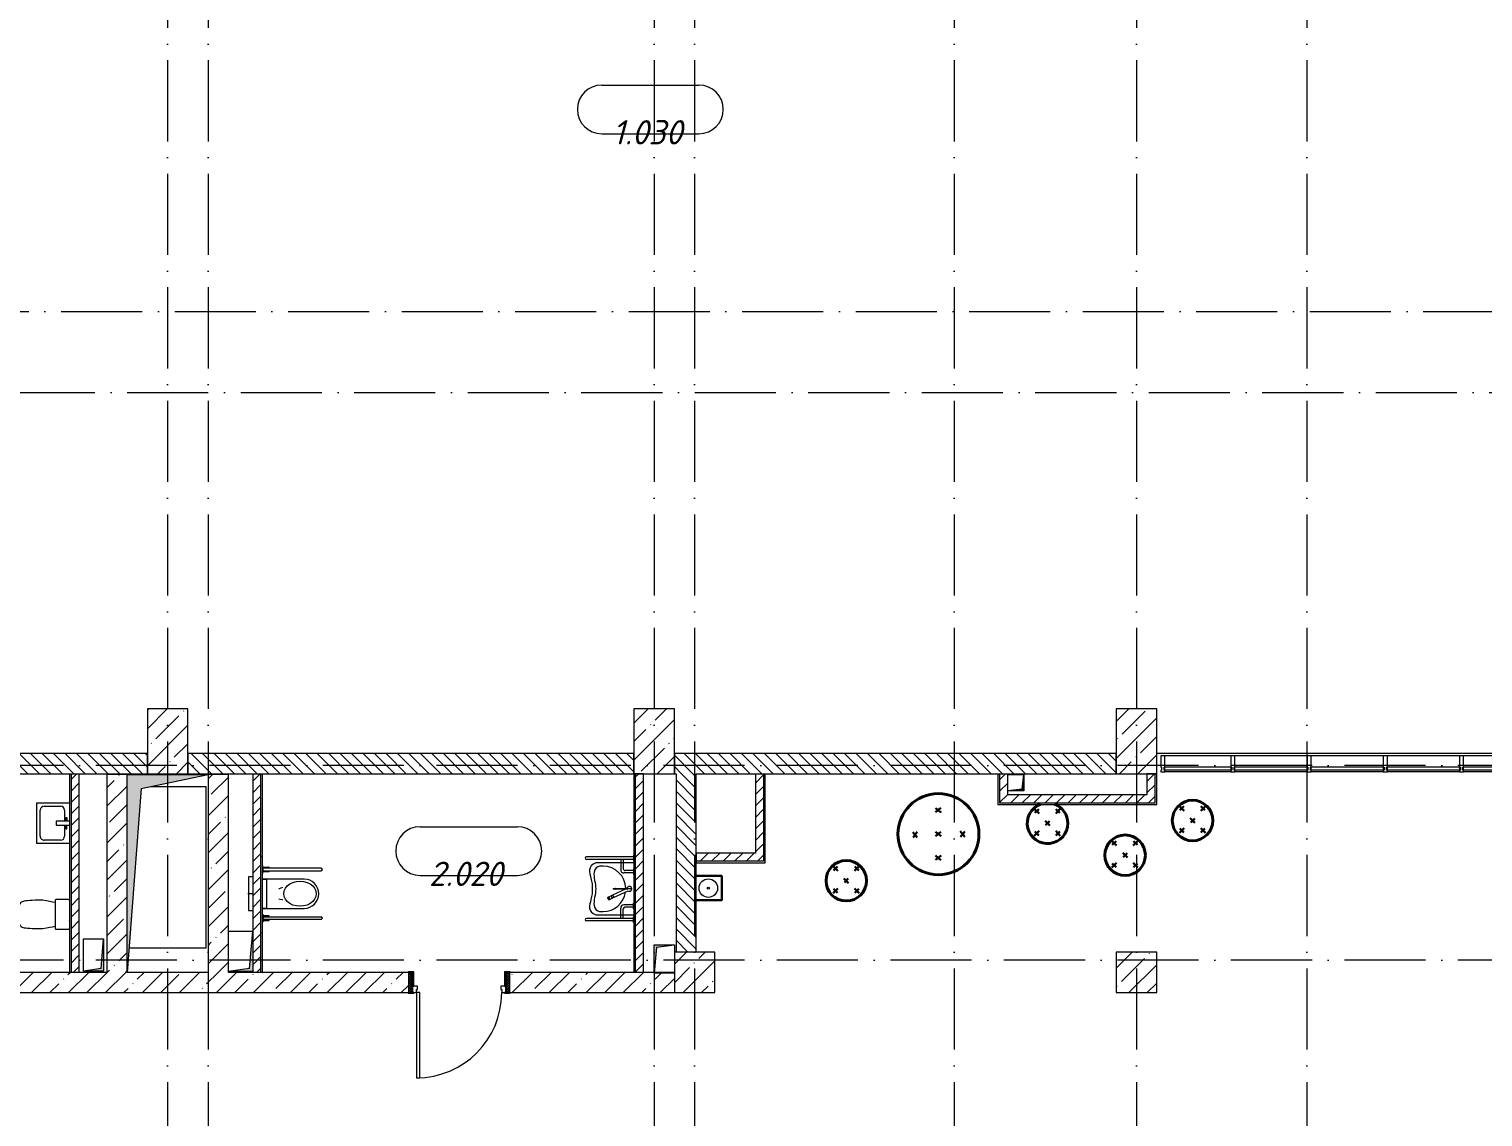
# Model space of a CAD drawing. Header units: millimetres. Extents: x -6467 to 105918, y -7090 to 92481.
# Drawn here: x 55291 to 73224, y 65649 to 79065 of the extents above; entities that cross this region are included whole.
import ezdxf

# ---------------------------------------------------------------- set-up
doc = ezdxf.new("R2010")
doc.units = ezdxf.units.MM
doc.linetypes.add('50_200_ШТРИХ_1Т_ш5_п1_п1_', pattern=[1400, 1000, -200, 0, -200])
for name, color, linetype, lineweight, true_color in [('A-AREA-IDEN-1', 7, 'Continuous', 9, 0xaaaaaa), ('A-GENM-1', 7, 'Continuous', 9, 0xaaaaaa), ('I-WALL-1', 7, 'Continuous', 5, 0x787878), ('M-EQPM-1', 7, 'Continuous', 9, 0xaaaaaa), ('M-EQPM-2', 7, 'Continuous', 9, 0xe2e2e2), ('P-SANR-FIXT-1', 7, 'Continuous', 9, 0xaaaaaa), ('мебель 2 этаж-1', 7, 'Continuous', 40, 0xaaaaaa), ('Оси-3', 7, '50_200_ШТРИХ_1Т_ш5_п1_п1_', 9, 0xaaaaaa), ('ТХ_функционал-2', 7, 'Continuous', 40, 0xaaaaaa), ('ТХ_функционал-4', 7, 'Continuous', 20, 0xaaaaaa), ('ТХ_функционал-9', 7, 'Continuous', 30, 0xaaaaaa)]:
    doc.layers.add(name, color=color, linetype=linetype, lineweight=lineweight, true_color=true_color)
for name, color, linetype, lineweight in [('A-DOOR', 7, 'Continuous', 9), ('A-DOOR-2', 7, 'Continuous', 5), ('A-DOOR-FRAM', 7, 'Continuous', 9), ('A-DOOR-FRAM-2', 7, 'Continuous', 5), ('A-FLOR', 7, 'Continuous', 9), ('A-GLAZ-CWMG', 7, 'Continuous', 9), ('A-GLAZ-CWMG-1', 7, 'Continuous', 20), ('A-WALL', 7, 'Continuous', 5), ('A-WALL-FNSH-1', 7, 'Continuous', 5), ('I-WALL', 7, 'Continuous', 5), ('S-COLS', 7, 'Continuous', 9), ('S-COLS-1', 7, 'Continuous', 5)]:
    doc.layers.add(name, color=color, linetype=linetype, lineweight=lineweight)
doc.styles.add('ISOCPEUR_I', font='isocpeui.ttf', dxfattribs={"height": 300})
pattern_1 = [(135, (0, 0), (-70.71068, -70.71068), [])]
pattern_2 = [(45, (0, 0), (-228.0985, 228.0985), []), (45, (228.1, 0), (-228.0985, 228.0985), [403.225, -80.645, 6.706, -73.939])]
pattern_3 = [(45, (0, 0), (-70.71068, 70.71068), [])]
pattern_4 = [(0, (0, 0), (406.4, 101.6), [6.706, -298.094, 6.706, -298.094, -1625.6]), (0, (0, 0), (406.4, 101.6), [-609.6, 6.706, -602.894, 6.706, -298.094, -711.2]), (0, (0, 0), (406.4, 101.6), [-1524, 6.706, -196.494, 6.706, -501.294]), (120, (152.4, 50.8), (-291.18818, 301.15272), [6.706, -298.094, 6.706, -298.094, -1625.6]), (120, (152.4, 50.8), (-291.18818, 301.15272), [-609.6, 6.706, -602.894, 6.706, -298.094, -711.2]), (120, (152.4, 50.8), (-291.18818, 301.15272), [-1524, 6.706, -196.494, 6.706, -501.294]), (240, (203.2, 254), (-115.21182, -402.75272), [6.706, -298.094, 6.706, -298.094, -1625.6]), (240, (203.2, 254), (-115.21182, -402.75272), [-609.6, 6.706, -602.894, 6.706, -298.094, -711.2]), (240, (203.2, 254), (-115.21182, -402.75272), [-1524, 6.706, -196.494, 6.706, -501.294])]

# ---------------------------------------------------------------- blocks, each defined once
blk = doc.blocks.new('SND_Умывальник МГН_Jika - гибкая подводка_ 640х550х165 PN6_3_ ХВ_ГВ накидная гайка BP DN15_ К-гл_кон_ П DN 50-17949464-АИ_План этажа Радиаторы_2')
at = {"layer": 'P-SANR-FIXT-1'}
for p, q in [((-320, 0), (-320, -468)), ((320, -468), (320, 0)), ((-7, -78), (-5, -82)), ((-5, -223), (-5, -77)), ((0, -25), (0, -73)), ((5, -75), (5, -223)), ((5, -104), (79, -262)), ((108, -249), (24, -68)), ((-5, -229), (-5, -223)), ((5, -223), (-5, -223)), ((-5, -225), (-5, -229)), ((-5, -237), (-5, -229)), ((-5, -229), (5, -229)), ((-5, -255), (-5, -237)), ((-5, -237), (5, -237)), ((-5, -255), (5, -255)), ((5, -223), (5, -229)), ((5, -229), (5, -225)), ((5, -229), (5, -237)), ((5, -237), (5, -255)), ((87, -280), (101, -309)), ((109, -306), (111, -304)), ((130, -295), (116, -266)), ((119, -301), (122, -300)), ((-280, -380), (-280, -425)), ((280, -425), (280, -380))]:
    blk.add_line(p, q, dxfattribs=at)
at = {"layer": 'P-SANR-FIXT-1', "flags": 128}
for points in [[(87, -280), (83, -271), (79, -262)], [(79, -262), (83, -271), (87, -280)], [(104, -316), (103, -314), (101, -309)], [(101, -309), (103, -314), (104, -316)], [(133, -303), (134, -304), (133, -306), (133, -307), (132, -309), (130, -311), (128, -313), (126, -314), (123, -316), (121, -317), (118, -318), (115, -319), (113, -319), (110, -319), (108, -319), (106, -318), (105, -317), (104, -316)], [(104, -316), (104, -315), (104, -313), (104, -311), (106, -309)], [(108, -249), (112, -257), (116, -266)], [(116, -266), (112, -257), (108, -249)], [(130, -295), (132, -300), (133, -303)], [(133, -303), (132, -300), (130, -295)], [(131, -300), (132, -301), (133, -303)]]:
    blk.add_lwpolyline(points, dxfattribs=at)
at = {"layer": 'P-SANR-FIXT-1'}
for centre, radius, start, end in [((0, -380), 280, 91.025, 180), ((0, -55), 30, 0, 180), ((0, -55), 30, 180, 260.3407), ((0, -55), 30, 330, 360), ((0, -380), 280, 0, 81.6741)]:
    blk.add_arc(centre, radius, start, end, dxfattribs=at)
for points, knots in [([(79, -262), (79, -262), (79, -262), (79, -261), (80, -260), (81, -259), (82, -258), (84, -257), (87, -255), (90, -253), (94, -251), (98, -250), (101, -249), (104, -248), (106, -248), (107, -248), (108, -249), (108, -249)], [-1, -1, -1, -1, -0.958333, -0.916667, -0.875, -0.833333, -0.791667, -0.75, -0.666667, -0.555556, -0.444444, -0.333333, -0.222222, -0.166667, -0.111111, -0.055556, 0, 0, 0, 0]), ([(87, -280), (87, -280), (87, -280), (89, -279), (90, -278), (93, -277), (96, -276), (100, -274), (104, -272), (107, -270), (110, -269), (112, -268), (113, -268), (114, -267), (115, -267), (116, -266), (116, -266), (116, -266)], [0, 0, 0, 0, 0.055556, 0.111111, 0.166667, 0.222222, 0.333333, 0.444444, 0.555556, 0.666667, 0.75, 0.791667, 0.833333, 0.875, 0.916667, 0.958333, 1, 1, 1, 1]), ([(101, -309), (101, -309), (101, -309), (102, -308), (104, -308), (106, -306), (109, -305), (113, -303), (117, -302), (119, -300), (121, -300), (123, -299), (125, -298), (127, -297), (128, -296), (129, -296), (130, -295), (130, -295)], [-1, -1, -1, -1, -0.944444, -0.888889, -0.833333, -0.777778, -0.666667, -0.555556, -0.444444, -0.388889, -0.333333, -0.277778, -0.222222, -0.166667, -0.111111, -0.055556, 0, 0, 0, 0]), ([(104, -316), (104, -317), (105, -318), (107, -319), (109, -319), (112, -319), (116, -319), (120, -318), (123, -316), (126, -314), (128, -313), (129, -312), (131, -310), (132, -309), (133, -307), (134, -305), (133, -303), (133, -303)], [0, 0, 0, 0, 0.055556, 0.111111, 0.166667, 0.222222, 0.333333, 0.444444, 0.555556, 0.611111, 0.666667, 0.722222, 0.777778, 0.833333, 0.888889, 0.944444, 1, 1, 1, 1]), ([(106, -308), (106, -309), (105, -310), (104, -312), (104, -313), (104, -314), (104, -315), (104, -316)], [0.7777778, 0.7777778, 0.7777778, 0.7777778, 0.8333333, 0.8888889, 0.9166667, 0.9444444, 1, 1, 1, 1]), ([(108, -249), (108, -249), (108, -250), (108, -250), (107, -251), (107, -251)], [-1, -1, -1, -1, -0.9583333, -0.9166667, -0.8888889, -0.8888889, -0.8888889, -0.8888889]), ([(113, -304), (112, -304), (111, -304), (110, -305), (110, -305)], [0.57836957, 0.57836957, 0.57836957, 0.57836957, 0.61111111, 0.66666667, 0.66666667, 0.66666667, 0.66666667]), ([(121, -300), (121, -300), (120, -300), (118, -301), (118, -301)], [0.33333333, 0.33333333, 0.33333333, 0.33333333, 0.38888889, 0.42211174, 0.42211174, 0.42211174, 0.42211174]), ([(133, -303), (133, -302), (132, -301), (131, -300), (130, -300)], [0, 0, 0, 0, 0.05555556, 0.097424, 0.097424, 0.097424, 0.097424]), ([(-320, -468), (-281, -575), (-131, -524), (-41, -509), (0, -513)], [0, 0, 0, 0, 0.3972744, 0.715552, 0.715552, 0.715552, 0.715552]), ([(-280, -425), (-273, -451), (-229, -523), (-62, -470), (0, -470)], [-0.6664917, -0.6664917, -0.6664917, -0.6664917, -0.3523534, 0, 0, 0, 0]), ([(0, -470), (62, -470), (229, -523), (273, -451), (280, -425)], [-0.6664917, -0.6664917, -0.6664917, -0.6664917, -0.3141383, 0, 0, 0, 0]), ([(0, -513), (41, -509), (131, -524), (281, -575), (320, -468)], [0, 0, 0, 0, 0.3182776, 0.715552, 0.715552, 0.715552, 0.715552])]:
    blk.add_open_spline(points, degree=3, knots=knots, dxfattribs=at)
blk = doc.blocks.new('SND_Унитаз_Jika_Olymp_с_инсталяцией - Унитаз_ выпуск прямой_ установка на пол_693х360х360_ PN30_12_ ХВ резьба HP DN15_ К гл_ кон П DN100-17949462-АИ_План этажа Радиаторы_2')
at = {"layer": 'P-SANR-FIXT-1'}
for p, q in [((0, -54), (0, 6)), ((-208, 0), (-208, -54)), ((208, 0), (-208, 0)), ((-180, -174), (-180, -687)), ((-180, -224), (-180, -174)), ((180, -687), (180, -174)), ((180, -174), (180, -224)), ((208, -54), (208, 0)), ((180, -224), (-180, -224))]:
    blk.add_line(p, q, dxfattribs=at)
at = {"layer": 'P-SANR-FIXT-1', "flags": 128}
for points in [[(0, -837), (-34, -831), (-67, -817), (-97, -793), (-121, -761), (-140, -723), (-151, -681), (-155, -637), (-151, -592), (-140, -550), (-121, -512), (-97, -480), (-67, -456), (-34, -442), (0, -437)], [(-62, -376), (-72, -412), (-75, -420)], [(0, -437), (34, -442), (67, -456), (97, -480), (121, -512), (140, -550), (151, -592), (155, -637), (151, -681), (140, -723), (121, -761), (97, -793), (67, -817), (34, -831), (0, -837)], [(75, -420), (62, -379), (62, -376)]]:
    blk.add_lwpolyline(points, dxfattribs=at)
at = {"layer": 'P-SANR-FIXT-1'}
blk.add_arc((0, -687), 180, 180, 360, dxfattribs=at)
blk = doc.blocks.new('132_МГН_Поручень для унитаза_тип откидной - ПР 1Р-17949463-АИ_План этажа Радиаторы_2')
at = {"layer": 'A-GENM-1'}
for p, q in [((-50, -3), (-50, 0)), ((50, 0), (50, -3)), ((50, -3), (-50, -3)), ((-17, -3), (-28, -3)), ((-28, -3), (-28, -78)), ((-23, -83), (-17, -83)), ((-17, -83), (-17, -3)), ((-17, -9), (-17, -4)), ((-16, -9), (-17, -9)), ((-16, -722), (-16, -9)), ((16, -9), (-16, -9)), ((16, -9), (16, -722)), ((16, -9), (17, -9)), ((28, -3), (17, -3)), ((17, -3), (17, -83)), ((17, -9), (17, -4)), ((17, -83), (23, -83)), ((28, -78), (28, -3))]:
    blk.add_line(p, q, dxfattribs=at)
for centre, radius, start, end in [((-23, -78), 5, 180, 270), ((-15, -4), 1.24, 90, 180), ((15, -4), 1.24, 0, 90), ((23, -78), 5, 270, 360), ((0, -722), 16, 180, 270), ((0, -722), 16, 270, 360)]:
    blk.add_arc(centre, radius, start, end, dxfattribs=at)
blk = doc.blocks.new('132_МГН_Поручень для унитаза_тип откидной - ПР 1Р-V22-АИ_План этажа Радиаторы_2')
at = {"layer": 'A-GENM-1'}
for p, q in [((-16, 722), (-16, 9)), ((16, 9), (16, 722)), ((-50, 3), (-50, 0)), ((50, 3), (-50, 3)), ((-28, 3), (-28, 78)), ((-17, 3), (-28, 3)), ((-23, 83), (-17, 83)), ((-17, 83), (-17, 3)), ((-17, 9), (-17, 4)), ((-16, 9), (-17, 9)), ((16, 9), (-16, 9)), ((16, 9), (17, 9)), ((17, 83), (23, 83)), ((17, 3), (17, 83)), ((17, 9), (17, 4)), ((28, 3), (17, 3)), ((28, 78), (28, 3)), ((50, 0), (50, 3))]:
    blk.add_line(p, q, dxfattribs=at)
for centre, radius, start, end in [((0, 722), 16, 90, 180), ((0, 722), 16, 0, 90), ((-23, 78), 5, 90, 180), ((-15, 4), 1.24, 180, 270), ((15, 4), 1.24, 270, 360), ((23, 78), 5, 0, 90)]:
    blk.add_arc(centre, radius, start, end, dxfattribs=at)
blk = doc.blocks.new('АИ_2D_Поручень МГН - АИ_2D_Поручень МГН-17910365-АИ_План этажа Радиаторы_2')
at = {"layer": 'P-SANR-FIXT-1'}
for p, q in [((-415, 0), (-415, -5)), ((-345, -5), (-345, 0)), ((-247, 0), (-247, -5)), ((-177, -5), (-177, 0)), ((177, -5), (177, 0)), ((247, 0), (247, -5)), ((345, -5), (345, 0)), ((415, 0), (415, -5)), ((-415, -5), (-345, -5)), ((-395, -5), (-395, -584)), ((-364, -5), (-364, -584)), ((-364, -130), (-247, -130)), ((-364, -162), (-236, -162)), ((-247, -5), (-177, -5)), ((-227, -5), (-227, -110)), ((-196, -5), (-196, -122)), ((247, -5), (177, -5)), ((196, -5), (196, -122)), ((227, -5), (227, -110)), ((364, -162), (236, -162)), ((364, -130), (247, -130)), ((415, -5), (345, -5)), ((364, -5), (364, -584)), ((395, -5), (395, -584))]:
    blk.add_line(p, q, dxfattribs=at)
for centre, radius, start, end in [((-247, -110), 20, 270, 0), ((-236, -122), 40, 270, 0), ((236, -122), 40, 180, 270), ((247, -110), 20, 180, 270), ((-380, -584), 15.8, 180, 360), ((380, -584), 15.8, 180, 360)]:
    blk.add_arc(centre, radius, start, end, dxfattribs=at)
blk = doc.blocks.new('Канал вертикальный прямоугольный - Шахта - значок проема-25054684-АИ_План этажа Радиаторы_2')
at = {"layer": 'M-EQPM-2'}
blk.add_hatch(color=256, dxfattribs=at).paths.add_polyline_path([(-500, -1220), (-328, 1048), (500, 1220), (-500, 1220)])
at = {"layer": 'M-EQPM-1'}
for p, q in [((-500, -1220), (-500, 1220)), ((-500, 1220), (500, 1220)), ((-328, 1048), (500, 1220)), ((500, 1220), (500, -1220)), ((-328, 1048), (-500, -1220)), ((500, -1220), (-500, -1220))]:
    blk.add_line(p, q, dxfattribs=at)
blk = doc.blocks.new('BSC_Колонна _Прямоугольная - 500х500-V294-АИ_План этажа Радиаторы_2')
at = {"layer": 'S-COLS-1'}
h = blk.add_hatch(dxfattribs=at)
h.set_pattern_fill('FP_190', color=256, style=0, pattern_type=2)
h.set_pattern_definition([(45, (-63500, -67431.04), (-228.0985, 228.0985), []), (45, (-63271.9, -67431.04), (-228.0985, 228.0985), [403.225, -80.645, 6.706, -73.939])])
h.paths.add_polyline_path([(-250, -250), (250, -250), (250, 250), (-250, 250), (-250, -166)])
for p, q in [((250, 250), (-250, 250)), ((-250, 250), (-250, -250)), ((250, -250), (250, 250)), ((-250, -250), (250, -250))]:
    blk.add_line(p, q, dxfattribs=at)
blk = doc.blocks.new('Канал вертикальный прямоугольный - Шахта - значок проема-24087354-АИ_План этажа Радиаторы_2')
at = {"layer": 'M-EQPM-2'}
blk.add_hatch(color=256, dxfattribs=at).paths.add_polyline_path([(-100, 100), (-100, -100), (-80, 80), (100, 100)])
at = {"layer": 'M-EQPM-1'}
for p, q in [((-100, -100), (-100, 100)), ((-100, 100), (100, 100)), ((-80, 80), (-100, -100)), ((-80, 80), (100, 100)), ((100, 100), (100, -100)), ((100, -100), (-100, -100))]:
    blk.add_line(p, q, dxfattribs=at)
blk = doc.blocks.new('Прямоугольный импост - Импост структурный с накладкой - 180мм-23210170-АИ_План этажа Радиаторы_2')
at = {"layer": 'A-GLAZ-CWMG'}
for p, q in [((71055, 70103), (70165, 70103)), ((70165, 69923), (70165, 69963)), ((71055, 69963), (70165, 69963)), ((71055, 69963), (71055, 69923)), ((71055, 69923), (70165, 69923)), ((71055, 69906), (70165, 69906))]:
    blk.add_line(p, q, dxfattribs=at)
blk = doc.blocks.new('Прямоугольный импост - Импост структурный с накладкой - 180мм-23210067-АИ_План этажа Радиаторы_2')
at = {"layer": 'A-GLAZ-CWMG-1'}
for p, q in [((-25, 0), (-25, 17)), ((-25, 17), (25, 17)), ((-15, 0), (-25, 0)), ((-15, -40), (-15, 0)), ((25, 0), (15, 0)), ((15, 0), (15, -40)), ((25, 17), (25, 0)), ((-25, -180), (-25, -40)), ((-25, -40), (-15, -40)), ((15, -40), (25, -40)), ((25, -40), (25, -180)), ((25, -180), (-25, -180))]:
    blk.add_line(p, q, dxfattribs=at)
blk = doc.blocks.new('Прямоугольный импост - Импост структурный с накладкой - 180мм-26317004-АИ_План этажа Радиаторы_2')
at = {"layer": 'A-GLAZ-CWMG'}
for p, q in [((73800, 70103), (72985, 70103)), ((72985, 69923), (72985, 69963)), ((73800, 69963), (72985, 69963)), ((73800, 69963), (73800, 69923)), ((73800, 69923), (72985, 69923)), ((73800, 69906), (72985, 69906))]:
    blk.add_line(p, q, dxfattribs=at)
blk = doc.blocks.new('110_Дверь_СКБ_1_адиаторы_26')
at = {"layer": 'A-DOOR-2'}
h = blk.add_hatch(dxfattribs=at)
h.set_pattern_fill('FP_122', color=256, style=0, pattern_type=2)
h.set_pattern_definition([(135, (1701.41, 189.685), (-14.14214, -14.14214), []), (225, (1701.41, 189.685), (14.14214, -14.14214), [])])
h.paths.add_polyline_path([(637.5, 125), (587.5, 125), (587.5, -125), (637.5, -125), (637.5, 40.7)])
at = {"layer": 'A-DOOR-FRAM-2'}
h = blk.add_hatch(dxfattribs=at)
h.set_pattern_fill('FP_123', color=256, style=0, pattern_type=2)
h.set_pattern_definition([(45, (-421.384, 189.685), (-14.1421, 14.1421), []), (135, (-421.384, 189.685), (-14.1421, -14.1421), [])])
h.paths.add_polyline_path([(-562.5, 125), (-612.5, 125), (-612.5, -125), (-562.5, -125), (-562.5, 40.7)])
at = {"layer": 'A-DOOR'}
for p, q in [((537.5, 1175), (497.5, 1175)), ((497.5, 1175), (497.5, 125)), ((537.5, 125), (537.5, 1175)), ((497.5, 125), (537.5, 125))]:
    blk.add_line(p, q, dxfattribs=at)
at = {"layer": 'A-DOOR-2'}
blk.add_arc((537.5, 125), 1050, 90, 180, dxfattribs=at)
at = {"layer": 'A-DOOR-FRAM'}
for p, q in [((-547.5, 133), (-617.5, 133)), ((-617.5, 133), (-617.5, 125)), ((-617.5, 125), (-547.5, 125)), ((-562.5, 125), (-612.5, 125)), ((-612.5, 125), (-612.5, -125)), ((-512.5, 125), (-562.5, 125)), ((-562.5, 125), (-562.5, 45)), ((-562.5, -125), (-562.5, 125)), ((-547.5, 125), (-562.5, 125)), ((-562.5, 125), (-562.5, 124)), ((-562.5, 124), (-547.5, 124)), ((-562.5, 45), (-502.5, 45)), ((-547.5, 45), (-562.5, 45)), ((-562.5, 45), (-562.5, -125)), ((-547.5, 125), (-547.5, 133)), ((-547.5, 124), (-547.5, 125)), ((-547.5, -125), (-547.5, 45)), ((-512.5, 85), (-512.5, 125)), ((-502.5, 85), (-512.5, 85)), ((-502.5, 45), (-502.5, 85)), ((537.5, 85), (527.5, 85)), ((527.5, 85), (527.5, 45)), ((527.5, 45), (587.5, 45)), ((537.5, 125), (537.5, 85)), ((587.5, 125), (537.5, 125)), ((642.5, 133), (572.5, 133)), ((572.5, 133), (572.5, 125)), ((587.5, 125), (572.5, 125)), ((572.5, 125), (572.5, 124)), ((572.5, 125), (642.5, 125)), ((572.5, 124), (587.5, 124)), ((587.5, 45), (572.5, 45)), ((572.5, 45), (572.5, -125)), ((587.5, 45), (587.5, 125)), ((637.5, 125), (587.5, 125)), ((587.5, 125), (587.5, -125)), ((587.5, 124), (587.5, 125)), ((587.5, -125), (587.5, 45)), ((637.5, -125), (637.5, 125)), ((642.5, 125), (642.5, 133)), ((-547.5, -125), (-617.5, -125)), ((-617.5, -125), (-617.5, -133)), ((-617.5, -133), (-547.5, -133)), ((-612.5, -125), (-562.5, -125)), ((-562.5, -125), (-547.5, -125)), ((-547.5, -133), (-547.5, -125)), ((572.5, -125), (587.5, -125)), ((642.5, -125), (572.5, -125)), ((572.5, -125), (572.5, -133)), ((572.5, -133), (642.5, -133)), ((587.5, -125), (637.5, -125)), ((642.5, -133), (642.5, -125))]:
    blk.add_line(p, q, dxfattribs=at)
blk = doc.blocks.new('Канал вертикальный прямоугольный - Шахта - значок проема-24087344-АИ_План этажа Радиаторы_2')
at = {"layer": 'M-EQPM-2'}
blk.add_hatch(color=256, dxfattribs=at).paths.add_polyline_path([(-150, -250), (-110, 210), (150, 250), (-150, 250), (-150, 245)])
at = {"layer": 'M-EQPM-1'}
for p, q in [((-150, -250), (-150, 250)), ((-150, 250), (150, 250)), ((-110, 210), (-150, -250)), ((-110, 210), (150, 250)), ((150, 250), (150, -250)), ((150, -250), (-150, -250))]:
    blk.add_line(p, q, dxfattribs=at)
blk = doc.blocks.new('Канал вертикальный прямоугольный - Шахта - значок проема-24087384-АИ_План этажа Радиаторы_2')
at = {"layer": 'M-EQPM-2'}
blk.add_hatch(color=256, dxfattribs=at).paths.add_polyline_path([(-125, -175), (-95, 145), (125, 175), (-125, 175)])
at = {"layer": 'M-EQPM-1'}
for p, q in [((-125, -175), (-125, 175)), ((-125, 175), (125, 175)), ((-95, 145), (-125, -175)), ((-95, 145), (125, 175)), ((125, 175), (125, -175)), ((125, -175), (-125, -175))]:
    blk.add_line(p, q, dxfattribs=at)
blk = doc.blocks.new('Канал вертикальный прямоугольный - Шахта - значок проема-24087386-АИ_План этажа Радиаторы_2')
at = {"layer": 'M-EQPM-2'}
blk.add_hatch(color=256, dxfattribs=at).paths.add_polyline_path([(105, 200), (-125, 200), (-125, -200), (-93, 167), (125, 200)])
at = {"layer": 'M-EQPM-1'}
for p, q in [((-125, -200), (-125, 200)), ((-125, 200), (125, 200)), ((-93, 167), (125, 200)), ((125, 200), (125, -200)), ((-93, 167), (-125, -200)), ((125, -200), (-125, -200))]:
    blk.add_line(p, q, dxfattribs=at)
blk = doc.blocks.new('SND_2D_Раковина1 - 400х300-V23-АИ_План этажа Радиаторы_2')
at = {"layer": 'P-SANR-FIXT-1'}
for p, q in [((-250, -220), (-250, 180)), ((-25, 180), (-25, 15)), ((25, 15), (25, 180)), ((250, 180), (250, -220)), ((-210, -130), (-210, 70)), ((-160, 120), (-25, 120)), ((-70, 150), (-25, 150)), ((-70, 135), (-70, 150)), ((-25, 135), (-70, 135)), ((-25, 15), (25, 15)), ((70, 150), (25, 150)), ((25, 135), (70, 135)), ((25, 120), (160, 120)), ((70, 135), (70, 150)), ((210, 70), (210, -130)), ((250, -220), (-250, -220)), ((160, -180), (-160, -180))]:
    blk.add_line(p, q, dxfattribs=at)
for centre, start, end in [((-160, 70), 90, 180), ((160, 70), 0, 90), ((-160, -130), 180, 270), ((160, -130), 270, 0)]:
    blk.add_arc(centre, 50, start, end, dxfattribs=at)
blk = doc.blocks.new('SND_Унитаз_Santek_HEO - Santek HEO_ 365х635х785_ выпуск-прямой_ PN4_5_ Х-резьба НР DN15_ К-гл_кон_ П DN100-V352-АИ_План этажа Радиаторы_2')
at = {"layer": 'P-SANR-FIXT-1'}
for p, q in [((-183, -10), (-183, -166)), ((-173, -176), (172, -176)), ((182, -166), (182, -10)), ((-175, -326), (-175, -423)), ((175, -423), (175, -326))]:
    blk.add_line(p, q, dxfattribs=at)
for centre, start, end in [((-173, -10), 90, 180), ((-173, -10), 105.4373, 180), ((-173, -166), 180, 270), ((-173, -166), 180, 210), ((-173, -166), 240, 254.5627), ((172, -10), 360, 90), ((172, -10), 45, 90), ((172, -166), 270, 360), ((172, -166), 270, 315), ((172, -10), 360, 30), ((172, -166), 330, 360)]:
    blk.add_arc(centre, 10, start, end, dxfattribs=at)
for points in [[(-145, -175), (-154, -215), (-163, -264), (-175, -326)], [(175, -326), (163, -264), (154, -215), (145, -175)]]:
    blk.add_open_spline(points, degree=3, dxfattribs=at)
for points, knots in [([(-175, -423), (-169, -526), (-168, -610), (-96, -631), (0, -635)], [0, 0, 0, 0, 0.2757876, 0.5440111, 0.5440111, 0.5440111, 0.5440111]), ([(0, -635), (96, -631), (168, -610), (169, -526), (175, -423)], [0, 0, 0, 0, 0.2682234, 0.5440111, 0.5440111, 0.5440111, 0.5440111])]:
    blk.add_open_spline(points, degree=3, knots=knots, dxfattribs=at)
blk = doc.blocks.new('BSC_Колонна _Прямоугольная - 500х500-V365-АИ_План этажа Радиаторы_2')
at = {"layer": 'S-COLS-1'}
h = blk.add_hatch(dxfattribs=at)
h.set_pattern_fill('FP_251', color=256, style=0, pattern_type=2)
h.set_pattern_definition([(45, (-68950, -67430.7), (-228.0985, 228.0985), []), (45, (-68721.9, -67430.7), (-228.0985, 228.0985), [403.225, -80.645, 6.706, -73.939])])
h.paths.add_polyline_path([(-250, -250), (250, -250), (250, 250), (-250, 250)])
for p, q in [((250, 250), (-250, 250)), ((-250, 250), (-250, -250)), ((250, -250), (250, 250)), ((-250, -250), (250, -250))]:
    blk.add_line(p, q, dxfattribs=at)
blk = doc.blocks.new('мебель 2 этаж-28800768-АИ_План этажа Радиаторы_2')
at = {"layer": 'ТХ_функционал-2'}
for centre, radius in [((68770, 70851), 500), ((71905, 71019), 250), ((71073, 70591), 250), ((67634, 70277), 250)]:
    blk.add_circle(centre, radius, dxfattribs=at)
for start, end in [(110.6354, 0), (0, 69.8243)]:
    blk.add_arc((70116, 70985), 250, start, end, dxfattribs=at)
at = {"layer": 'ТХ_функционал-4'}
for radius in [114, 12]:
    blk.add_circle((65932, 70185), radius, dxfattribs=at)
at = {"layer": 'ТХ_функционал-9'}
for p, q in [((71800, 71140), (71742, 71198)), ((71796, 71194), (71747, 71146)), ((72006, 71140), (72063, 71198)), ((72009, 71194), (72058, 71146)), ((68736, 71121), (68800, 71175)), ((68736, 71172), (68804, 71119)), ((70011, 71106), (69953, 71164)), ((70007, 71160), (69958, 71112)), ((70217, 71106), (70274, 71164)), ((70220, 71160), (70269, 71112)), ((71934, 70990), (71876, 71048)), ((71931, 71044), (71882, 70996)), ((68508, 70811), (68453, 70874)), ((68457, 70810), (68508, 70878)), ((68736, 70827), (68800, 70881)), ((68736, 70878), (68804, 70825)), ((69094, 70819), (69040, 70886)), ((69043, 70819), (69096, 70883)), ((70011, 70890), (69953, 70832)), ((70007, 70836), (69958, 70885)), ((70145, 70956), (70087, 71014)), ((70142, 71010), (70093, 70962)), ((70217, 70890), (70274, 70832)), ((70220, 70836), (70269, 70885)), ((71800, 70924), (71742, 70866)), ((71796, 70870), (71747, 70919)), ((72006, 70924), (72063, 70866)), ((72009, 70870), (72058, 70919)), ((70968, 70712), (70910, 70770)), ((70964, 70766), (70915, 70718)), ((71174, 70712), (71231, 70770)), ((71177, 70766), (71226, 70718)), ((68736, 70535), (68804, 70587)), ((68736, 70586), (68800, 70531)), ((70968, 70496), (70910, 70438)), ((70964, 70442), (70915, 70491)), ((71102, 70562), (71044, 70620)), ((71099, 70616), (71050, 70568)), ((71174, 70496), (71231, 70438)), ((71177, 70442), (71226, 70491)), ((67528, 70398), (67471, 70456)), ((67525, 70452), (67476, 70404)), ((67663, 70248), (67605, 70306)), ((67659, 70302), (67611, 70254)), ((67734, 70398), (67792, 70456)), ((67738, 70452), (67787, 70404)), ((67528, 70182), (67471, 70124)), ((67525, 70128), (67476, 70177)), ((67734, 70182), (67792, 70124)), ((67738, 70128), (67787, 70177))]:
    blk.add_line(p, q, dxfattribs=at)
at = {"layer": 'ТХ_функционал-9', "flags": 128}
blk.add_lwpolyline([(65784, 70335), (66097, 70335), (66097, 70035), (65784, 70035)], dxfattribs=at)
blk = doc.blocks.new('AAR_СКБ_Марка_помещения_1_5 ммп - Номер-27962133-АИ_План этажа Радиаторы_2')
at = {"layer": 'A-AREA-IDEN-1'}
for p, q in [((-2.987, 3), (3.013, 3)), ((-2.987, 0), (3.013, 0))]:
    blk.add_line(p, q, dxfattribs=at)
for centre, start, end in [((-2.987, 1.5), 90, 270), ((3.013, 1.5), 270, 90)]:
    blk.add_arc(centre, 1.5, start, end, dxfattribs=at)

msp = doc.modelspace()

# ---------------------------------------------------------------- hatches: boundary and pattern name
at = {"layer": 'A-WALL'}
h = msp.add_hatch(dxfattribs=at)
h.set_pattern_fill('FP_1', color=256, style=0, pattern_type=2)
h.set_pattern_definition(pattern_2)
h.paths.add_polyline_path([(56500, 67431), (56500, 69871), (56250, 69871), (56250, 67431)])
h = msp.add_hatch(dxfattribs=at)
h.set_pattern_fill('FP_1', color=256, style=0, pattern_type=2)
h.set_pattern_definition(pattern_2)
h.paths.add_polyline_path([(57641, 67431), (57750, 67431), (57750, 69871), (57500, 69871), (57500, 67431)])
h = msp.add_hatch(dxfattribs=at)
h.set_pattern_fill('FP_1', color=256, style=0, pattern_type=2)
h.set_pattern_definition(pattern_2)
h.paths.add_polyline_path([(57750, 67181), (57750, 67431), (54428, 67431), (54428, 67181), (55980, 67181)])
h.paths.add_polyline_path([(53273, 67181), (53278, 67181), (53278, 67431), (52520, 67431), (52520, 67181), (52658, 67181)])
h.paths.add_polyline_path([(51370, 67181), (51370, 67431), (50200, 67431), (50200, 67181), (51365, 67181)])
h = msp.add_hatch(dxfattribs=at)
h.set_pattern_fill('FP_1', color=256, style=0, pattern_type=2)
h.set_pattern_definition(pattern_2)
h.paths.add_polyline_path([(62624, 67181), (63250, 67181), (63250, 67431), (63001, 67431), (63000, 67431), (61220, 67431), (61220, 67181), (61225, 67181)])
h.paths.add_polyline_path([(59302, 67181), (59970, 67181), (59970, 67431), (57750, 67431), (57750, 67181)])
at = {"layer": 'I-WALL'}
h = msp.add_hatch(dxfattribs=at)
h.set_pattern_fill('FP_2', color=256, style=0, pattern_type=2)
h.set_pattern_definition(pattern_1)
h.paths.add_polyline_path([(67362, 69881), (68700, 69881), (68700, 70131), (63250, 70131), (63250, 69881), (67262, 69881)])
h.paths.add_polyline_path([(60963, 69881), (62750, 69881), (62750, 70131), (57250, 70131), (57250, 69881), (59302, 69881)])
h.paths.add_polyline_path([(55788, 69881), (56750, 69881), (56750, 70131), (51000, 70131), (51000, 69881), (54319, 69881)])
h = msp.add_hatch(dxfattribs=at)
h.set_pattern_fill('FP_4', color=256, style=0, pattern_type=2)
h.set_pattern_definition(pattern_3)
h.paths.add_polyline_path([(55908, 67431), (55908, 69881), (55808, 69881), (55808, 67431)])
h = msp.add_hatch(dxfattribs=at)
h.set_pattern_fill('FP_4', color=256, style=0, pattern_type=2)
h.set_pattern_definition(pattern_3)
h.paths.add_polyline_path([(58150, 67431), (58150, 69881), (58050, 69881), (58050, 67431)])
h = msp.add_hatch(dxfattribs=at)
h.set_pattern_fill('FP_4', color=256, style=0, pattern_type=2)
h.set_pattern_definition(pattern_3)
h.paths.add_polyline_path([(62770, 67431), (62870, 67431), (62870, 69881), (62770, 69881), (62770, 67969)])
h = msp.add_hatch(dxfattribs=at)
h.set_pattern_fill('FP_2', color=256, style=0, pattern_type=2)
h.set_pattern_definition(pattern_1)
h.paths.add_polyline_path([(63271, 67681), (63521, 67681), (63521, 69881), (63271, 69881), (63271, 67969)])
h = msp.add_hatch(dxfattribs=at)
h.set_pattern_fill('FP_4', color=256, style=0, pattern_type=2)
h.set_pattern_definition(pattern_3)
h.paths.add_polyline_path([(64285, 68801), (64351, 68801), (64351, 69881), (64251, 69881), (64251, 68801)])
h = msp.add_hatch(dxfattribs=at)
h.set_pattern_fill('FP_4', color=256, style=0, pattern_type=2)
h.set_pattern_definition(pattern_3)
h.paths.add_polyline_path([(67362, 69621), (67362, 69881), (67262, 69881), (67262, 69621)])
h = msp.add_hatch(dxfattribs=at)
h.set_pattern_fill('FP_4', color=256, style=0, pattern_type=2)
h.set_pattern_definition(pattern_3)
h.paths.add_polyline_path([(69180, 69521), (69180, 69881), (69080, 69881), (69080, 69521)])
h = msp.add_hatch(dxfattribs=at)
h.set_pattern_fill('FP_4', color=256, style=0, pattern_type=2)
h.set_pattern_definition(pattern_3)
h.paths.add_polyline_path([(69080, 69521), (69080, 69621), (67262, 69621), (67262, 69521)])
h = msp.add_hatch(dxfattribs=at)
h.set_pattern_fill('FP_4', color=256, style=0, pattern_type=2)
h.set_pattern_definition(pattern_3)
h.paths.add_polyline_path([(64251, 68801), (64251, 68901), (63521, 68901), (63521, 68801)])
at = {"layer": 'I-WALL-1'}
h = msp.add_hatch(dxfattribs=at)
h.set_pattern_fill('FP_3', color=256, style=0, pattern_type=2)
h.set_pattern_definition(pattern_4)
h.paths.add_polyline_path([(55788, 67431), (55808, 67431), (55808, 69881), (55788, 69881), (55788, 67969)])
h = msp.add_hatch(dxfattribs=at)
h.set_pattern_fill('FP_3', color=256, style=0, pattern_type=2)
h.set_pattern_definition(pattern_4)
h.paths.add_polyline_path([(58170, 67431), (58170, 69881), (58150, 69881), (58150, 67431)])
h = msp.add_hatch(dxfattribs=at)
h.set_pattern_fill('FP_3', color=256, style=0, pattern_type=2)
h.set_pattern_definition(pattern_4)
h.paths.add_polyline_path([(62750, 67431), (62770, 67431), (62770, 69881), (62750, 69881), (62750, 67969)])
h = msp.add_hatch(dxfattribs=at)
h.set_pattern_fill('FP_3', color=256, style=0, pattern_type=2)
h.set_pattern_definition(pattern_4)
h.paths.add_polyline_path([(64371, 68781), (64371, 69881), (64351, 69881), (64351, 68781)])
h = msp.add_hatch(dxfattribs=at)
h.set_pattern_fill('FP_3', color=256, style=0, pattern_type=2)
h.set_pattern_definition(pattern_4)
h.paths.add_polyline_path([(67262, 69521), (67262, 69881), (67242, 69881), (67242, 69521)])
h = msp.add_hatch(dxfattribs=at)
h.set_pattern_fill('FP_3', color=256, style=0, pattern_type=2)
h.set_pattern_definition(pattern_4)
h.paths.add_polyline_path([(69200, 69501), (69200, 69881), (69180, 69881), (69180, 69501)])
h = msp.add_hatch(dxfattribs=at)
h.set_pattern_fill('FP_3', color=256, style=0, pattern_type=2)
h.set_pattern_definition(pattern_4)
h.paths.add_polyline_path([(67242, 69501), (69180, 69501), (69180, 69521), (67242, 69521)])
h = msp.add_hatch(dxfattribs=at)
h.set_pattern_fill('FP_3', color=256, style=0, pattern_type=2)
h.set_pattern_definition(pattern_4)
h.paths.add_polyline_path([(64351, 68781), (64351, 68801), (63521, 68801), (63521, 68781), (64285, 68781)])
at = {"layer": 'S-COLS-1'}
h = msp.add_hatch(dxfattribs=at)
h.set_pattern_fill('FP_1', color=256, style=0, pattern_type=2)
h.set_pattern_definition(pattern_2)
h.paths.add_polyline_path([(56750, 69881), (57250, 69881), (57250, 70681), (56750, 70681), (56750, 70081)])
h = msp.add_hatch(dxfattribs=at)
h.set_pattern_fill('FP_1', color=256, style=0, pattern_type=2)
h.set_pattern_definition(pattern_2)
h.paths.add_polyline_path([(62750, 69881), (63250, 69881), (63250, 70681), (62750, 70681), (62750, 70081)])
h = msp.add_hatch(dxfattribs=at)
h.set_pattern_fill('FP_1', color=256, style=0, pattern_type=2)
h.set_pattern_definition(pattern_2)
h.paths.add_polyline_path([(69200, 69881), (69200, 70681), (68700, 70681), (68700, 69881)])

# ---------------------------------------------------------------- linework, layer by layer
at = {"layer": 'A-FLOR'}
for p, q in [((73900, 70131), (69200, 70131)), ((56792, 69724), (57472, 69724)), ((57472, 69724), (57472, 67731)), ((57472, 67731), (56523, 67731))]:
    msp.add_line(p, q, dxfattribs=at)
at = {"layer": 'A-WALL'}
for p, q in [((56750, 70131), (51000, 70131)), ((56750, 69881), (56750, 70131)), ((62750, 70131), (57250, 70131)), ((57250, 70131), (57250, 69881)), ((62750, 69881), (62750, 70131)), ((68700, 70131), (63250, 70131)), ((63250, 70131), (63250, 69881)), ((68700, 69881), (68700, 70131)), ((51000, 69881), (56750, 69881)), ((55808, 69881), (55808, 67431)), ((56250, 69871), (56250, 67431)), ((56500, 69871), (56250, 69871)), ((57250, 69881), (62750, 69881)), ((57750, 69871), (57500, 69871)), ((57500, 69871), (57500, 67431)), ((57750, 67431), (57750, 69871)), ((58150, 67431), (58150, 69881)), ((62770, 67431), (62770, 69881)), ((63250, 69881), (63271, 69881)), ((63271, 69881), (63271, 67681)), ((63521, 69881), (68700, 69881)), ((63521, 67681), (63521, 69881)), ((64351, 69881), (64351, 68801)), ((67262, 69881), (67262, 69521)), ((69180, 69521), (69180, 69881)), ((67262, 69521), (69180, 69521)), ((64351, 68801), (63521, 68801)), ((56250, 67431), (54433, 67431)), ((57500, 67431), (56500, 67431)), ((59965, 67431), (57750, 67431)), ((63000, 67431), (61225, 67431)), ((63250, 67431), (63001, 67431)), ((54433, 67181), (59965, 67181)), ((61225, 67181), (63250, 67181))]:
    msp.add_line(p, q, dxfattribs=at)
at = {"layer": 'A-WALL-FNSH-1'}
for p, q in [((55788, 69881), (55788, 67431)), ((55908, 67431), (55908, 69881)), ((58050, 69881), (58050, 67941)), ((58170, 67431), (58170, 69881)), ((62750, 69881), (62750, 67431)), ((62870, 69881), (62750, 69881)), ((62870, 67431), (62870, 69881)), ((64251, 69881), (64251, 68901)), ((64371, 68781), (64371, 69881)), ((67242, 69881), (67242, 69501)), ((67362, 69621), (67362, 69881)), ((69080, 69881), (69080, 69621)), ((69200, 69881), (69080, 69881)), ((69200, 69501), (69200, 69881)), ((69080, 69621), (67362, 69621)), ((67242, 69501), (69200, 69501)), ((64251, 68901), (63521, 68901)), ((63521, 68901), (63521, 68781)), ((63521, 68781), (64371, 68781)), ((58050, 67441), (58050, 67431))]:
    msp.add_line(p, q, dxfattribs=at)
at = {"layer": 'S-COLS'}
for p, q in [((56750, 70131), (56750, 69881)), ((57250, 69881), (57250, 70131)), ((62750, 70131), (62750, 69881)), ((63250, 69881), (63250, 70131)), ((68700, 70131), (68700, 69881))]:
    msp.add_line(p, q, dxfattribs=at)
at = {"layer": 'S-COLS-1'}
for p, q in [((56750, 70681), (56750, 70131)), ((57250, 70681), (56750, 70681)), ((57250, 70131), (57250, 70681)), ((62750, 70681), (62750, 70131)), ((63250, 70681), (62750, 70681)), ((63250, 70131), (63250, 70681)), ((68700, 70681), (68700, 70131)), ((69200, 70681), (68700, 70681)), ((69200, 69881), (69200, 70681)), ((56750, 69881), (57250, 69881)), ((62750, 69881), (63250, 69881)), ((68700, 69881), (69200, 69881))]:
    msp.add_line(p, q, dxfattribs=at)
at = {"layer": 'Оси-3'}
for p, q in [((57000, 91281), (57000, 52458)), ((57500, 91281), (57500, 52458)), ((63000, 91281), (63000, 52458)), ((63500, 91281), (63500, 52458)), ((66700, 91281), (66700, 52458)), ((68950, 91281), (68950, -5890)), ((71050, 91281), (71050, -5890)), ((48686, 75581), (104718, 75581)), ((36900, 74581), (104718, 74581)), ((104718, 69981), (48686, 69981)), ((104718, 67581), (-5267, 67581))]:
    msp.add_line(p, q, dxfattribs=at)

# ---------------------------------------------------------------- block references
at = {"layer": 'A-AREA-IDEN-1', "xscale": 199.9999999999999, "yscale": 199.9999999999999, "zscale": 199.9999999999999}
for p in [(62951, 77774), (60711, 68628)]:
    msp.add_blockref('AAR_СКБ_Марка_помещения_1_5 ммп - Номер-27962133-АИ_План этажа Радиаторы_2', p, dxfattribs=at)
at = {"layer": 'A-DOOR-2', "rotation": 180}
msp.add_blockref('110_Дверь_СКБ_1_адиаторы_26', (60608, 67306), dxfattribs=at)
at = {"layer": 'A-GLAZ-CWMG', "extrusion": (0, 0, -1), "rotation": 180}
for p in [(-69275, 69923), (-70140, 69923), (-71080, 69923), (-72020, 69923), (-72960, 69923)]:
    msp.add_blockref('Прямоугольный импост - Импост структурный с накладкой - 180мм-23210067-АИ_План этажа Радиаторы_2', p, dxfattribs=at)
at = {"layer": 'A-GLAZ-CWMG'}
for name, p in [('Прямоугольный импост - Импост структурный с накладкой - 180мм-26317004-АИ_План этажа Радиаторы_2', (-3685, 0)), ('Прямоугольный импост - Импост структурный с накладкой - 180мм-23210170-АИ_План этажа Радиаторы_2', (0, 0)), ('Прямоугольный импост - Импост структурный с накладкой - 180мм-23210170-АИ_План этажа Радиаторы_2', (940, 0)), ('Прямоугольный импост - Импост структурный с накладкой - 180мм-23210170-АИ_План этажа Радиаторы_2', (1880, 0)), ('Прямоугольный импост - Импост структурный с накладкой - 180мм-26317004-АИ_План этажа Радиаторы_2', (0, 0))]:
    msp.add_blockref(name, p, dxfattribs=at)
at = {"layer": 'M-EQPM-1'}
for name, p in [('Канал вертикальный прямоугольный - Шахта - значок проема-25054684-АИ_План этажа Радиаторы_2', (57000, 68651)), ('Канал вертикальный прямоугольный - Шахта - значок проема-24087384-АИ_План этажа Радиаторы_2', (63125, 67596))]:
    msp.add_blockref(name, p, dxfattribs=at)
at = {"layer": 'M-EQPM-1', "rotation": 180}
for name, p in [('Канал вертикальный прямоугольный - Шахта - значок проема-24087354-АИ_План этажа Радиаторы_2', (67462, 69771)), ('Канал вертикальный прямоугольный - Шахта - значок проема-24087386-АИ_План этажа Радиаторы_2', (56085, 67646)), ('Канал вертикальный прямоугольный - Шахта - значок проема-24087344-АИ_План этажа Радиаторы_2', (57900, 67691))]:
    msp.add_blockref(name, p, dxfattribs=at)
at = {"layer": 'P-SANR-FIXT-1'}
for name, p, rotation in [('SND_2D_Раковина1 - 400х300-V23-АИ_План этажа Радиаторы_2', (55608, 69271), 269.9999999999997), ('АИ_2D_Поручень МГН - АИ_2D_Поручень МГН-17910365-АИ_План этажа Радиаторы_2', (62750, 68461), 270.0000000000001), ('132_МГН_Поручень для унитаза_тип откидной - ПР 1Р-V22-АИ_План этажа Радиаторы_2', (58170, 68701), 269.9999999999993), ('SND_Умывальник МГН_Jika - гибкая подводка_ 640х550х165 PN6_3_ ХВ_ГВ накидная гайка BP DN15_ К-гл_кон_ П DN 50-17949464-АИ_План этажа Радиаторы_2', (62750, 68461), 269.9999999999995), ('SND_Унитаз_Jika_Olymp_с_инсталяцией - Унитаз_ выпуск прямой_ установка на пол_693х360х360_ PN30_12_ ХВ резьба HP DN15_ К гл_ кон П DN100-17949462-АИ_План этажа Радиаторы_2', (57996, 68401), 89.99999999999982), ('SND_Унитаз_Santek_HEO - Santek HEO_ 365х635х785_ выпуск-прямой_ PN4_5_ Х-резьба НР DN15_ К-гл_кон_ П DN100-V352-АИ_План этажа Радиаторы_2', (55788, 68146), 269.9999999999997), ('132_МГН_Поручень для унитаза_тип откидной - ПР 1Р-17949463-АИ_План этажа Радиаторы_2', (58170, 68101), 90.00000000000057)]:
    msp.add_blockref(name, p, dxfattribs=dict(at, rotation=rotation))
at = {"layer": 'S-COLS'}
for name, p in [('BSC_Колонна _Прямоугольная - 500х500-V294-АИ_План этажа Радиаторы_2', (63500, 67431)), ('BSC_Колонна _Прямоугольная - 500х500-V365-АИ_План этажа Радиаторы_2', (68950, 67431))]:
    msp.add_blockref(name, p, dxfattribs=at)
at = {"layer": 'мебель 2 этаж-1'}
msp.add_blockref('мебель 2 этаж-28800768-АИ_План этажа Радиаторы_2', (-2263, -1715), dxfattribs=at)

# ---------------------------------------------------------------- texts
at = {"layer": 'A-AREA-IDEN-1', "char_height": 300, "attachment_point": 8, "line_spacing_factor": 1.139951, "style": 'ISOCPEUR_I'}
for s, insert, width in [('\\pt2540.001,5079.999,7620,10160.001,12699.999,15240,17780.001,20319.999,22860,25400.001,27939.999,30480,33020.001,35559.999,38100,40640.001,43179.999,45720,48260.001,50799.999,53340,55880.001,58419.999,60960,63500.001,66039.999,68580,71120.001,73659.999,76200,78740.001,81279.999;1.030', (62916, 77642), 900), ('\\pt2540.001,5079.999,7620,10160.001,12699.999,15240,17780.001,20319.999,22860,25400.001,27939.999,30480,33020.001,35559.999,38100,40640.001,43179.999,45720,48260.001,50799.999,53340,55880.001,58419.999,60960,63500.001,66039.999,68580,71120.001,73659.999,76200,78740.001,81279.999;2.020', (60676, 68497), 952)]:
    msp.add_mtext(s, dxfattribs=dict(at, insert=insert, width=width))

doc.saveas('drawing.dxf')
